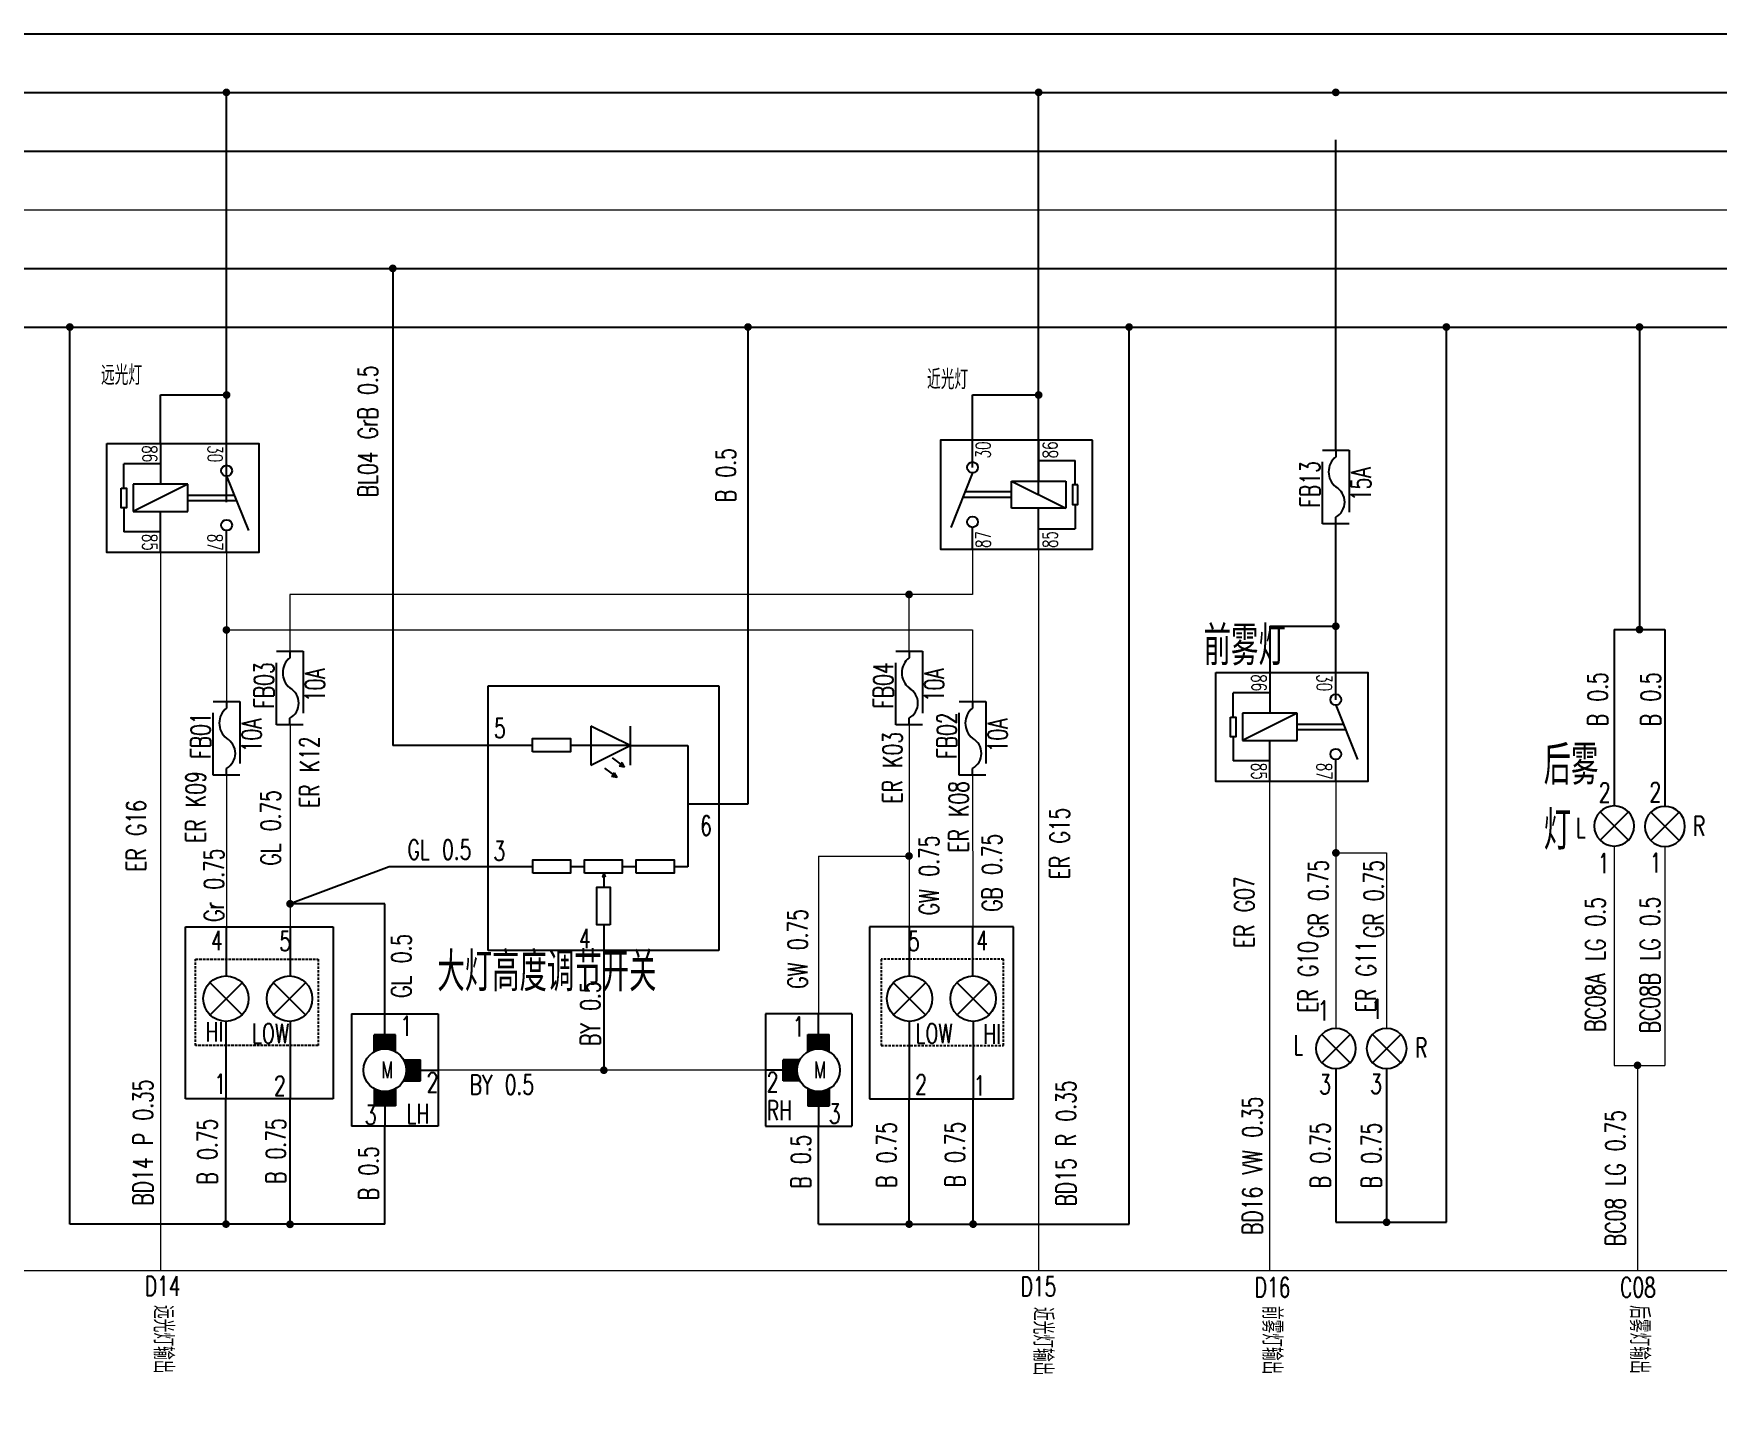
# Model space of a CAD drawing. Header units: millimetres. Extents: x 944 to 3046, y -306 to 288.
# Drawn here: x 2311.3 to 2483.5, y -165.9 to -26 of the extents above; entities that cross this region are included whole.
import ezdxf
from ezdxf.enums import TextEntityAlignment as Align

# ---------------------------------------------------------------- set-up
doc = ezdxf.new("R2010")
doc.units = ezdxf.units.MM
for name, pattern in [('CENTER', [50.8, 31.75, -6.35, 6.35, -6.35]), ('DASHED', [19.05, 12.7, -6.35]), ('DASHED2', [0.375, 0.25, -0.125]), ('DASHEDX2', [38.1, 25.4, -12.7]), ('HIDDEN', [9.525, 6.35, -3.175])]:
    doc.linetypes.add(name, pattern=pattern)
for name, color, linetype, lineweight in [('0Filament', 7, 'Continuous', 20), ('IG电', 30, 'Continuous', 20), ('细实线', 7, 'Continuous', 15)]:
    doc.layers.add(name, color=color, linetype=linetype, lineweight=lineweight)
for name, color, linetype in [('1CENTER', 1, 'CENTER'), ('2FRAM', 2, 'Continuous'), ('310V高压电源', 221, 'Continuous'), ('3DASHED', 3, 'DASHED'), ('ACC电源', 20, 'Continuous'), ('blue', 5, 'Continuous'), ('LEGEND', 1, 'Continuous'), ('other layer', 7, 'Continuous'), ('地线', 2, 'Continuous'), ('文字层', 7, 'Continuous'), ('电器件', 4, 'Continuous'), ('电器连接线', 7, 'Continuous'), ('电池电', 10, 'Continuous')]:
    doc.layers.add(name, color=color, linetype=linetype)
doc.layers.add('背光电源', color=5, linetype='Continuous', plot=False)
doc.styles.add('HZ', font='txt.shx', dxfattribs={"width": 0.7, "height": 2})
doc.styles.add('HZ-3.0', font='txt.shx', dxfattribs={"width": 0.7, "height": 3.5, "bigfont": 'hztxt.shx'})

# ---------------------------------------------------------------- blocks, each defined once
blk = doc.blocks.new('RLY')
at = {"layer": 'LEGEND', "color": 1}
for p, q in [((-8.94, 14.75), (-8.94, 9.22)), ((0, 11.06), (0, 14.75)), ((-8.94, 11.99), (-13.88, 11.99)), ((-13.88, 8.71), (-13.88, 11.99)), ((-5.25, 9.22), (-12.63, 9.22)), ((-5.25, 9.22), (-12.63, 5.53)), ((-12.63, 9.22), (-12.63, 5.53)), ((-5.25, 5.53), (-5.25, 9.22)), ((0, 10.33), (2.95, 2.95)), ((-5.25, 7.74), (1.03, 7.74)), ((-5.25, 7.01), (1.33, 7.01)), ((-13.88, 6.05), (-13.88, 2.77)), ((-12.63, 5.53), (-5.25, 5.53)), ((-8.94, 0), (-8.94, 5.53)), ((-8.94, 2.77), (-13.88, 2.77)), ((0, 0), (0, 2.95))]:
    blk.add_line(p, q, dxfattribs=at)
at = {"layer": 'LEGEND', "color": 1, "ltscale": 5}
blk.add_lwpolyline([(-16.22, 14.75), (4.35, 14.75), (4.35, 0), (-16.22, 0)], close=True, dxfattribs=at)
at = {"layer": 'LEGEND', "color": 1}
blk.add_lwpolyline([(-14.25, 8.71), (-13.52, 8.71), (-13.52, 6.05), (-14.25, 6.05)], close=True, dxfattribs=at)
for centre in [(0, 11.06), (0, 3.69)]:
    blk.add_circle(centre, 0.738, dxfattribs=at)
at = {"layer": 'LEGEND', "color": 1, "ltscale": 0.1, "style": 'HZ', "width": 0.67}
for s, p in [('86', (-11.39, 14.5)), ('30', (-2.55, 14.5)), ('85', (-11.39, 2.51)), ('87', (-2.55, 2.51))]:
    blk.add_text(s, height=2, rotation=270, dxfattribs=at).set_placement(p)
blk = doc.blocks.new('FUSE')
at = {"layer": 'other layer', "color": 1}
for p, q in [((0, 7.53), (0, 6.85)), ((0, 0), (0, 0.68))]:
    blk.add_line(p, q, dxfattribs=at)
at = {"layer": 'other layer', "color": 1, "linetype": 'HIDDEN'}
blk.add_lwpolyline([(-1.36, 7.53), (1.36, 7.53), (1.36, 0), (-1.36, 0)], close=True, dxfattribs=at)
at = {"layer": 'other layer', "color": 1}
for centre, radius, start, end in [((1.24, 5.31), 1.98, 128.8945, 231.1055), ((-0.84, 2.22), 1.75, 298.4847, 61.5153)]:
    blk.add_arc(centre, radius, start, end, dxfattribs=at)
at = {"layer": 'other layer', "linetype": 'DASHED2', "style": 'HZ', "width": 0.7}
for tag, p in [('FUSE', (-1.64, 4.03)), ('电流', (3.57, 4.06))]:
    blk.add_attdef(tag, text='', height=2, rotation=90, dxfattribs=at).set_placement(p, align=Align.CENTER)
blk = doc.blocks.new('RLY2')
at = {"layer": 'LEGEND', "color": 1}
for p, q in [((0, 8.36), (0, 11.15)), ((6.75, 11.15), (6.75, 6.97)), ((6.75, 9.06), (10.49, 9.06)), ((10.49, 6.58), (10.49, 9.06)), ((0, 7.8), (-2.23, 2.23)), ((3.97, 6.97), (9.54, 6.97)), ((3.97, 6.97), (9.54, 4.18)), ((3.97, 4.18), (3.97, 6.97)), ((9.54, 6.97), (9.54, 4.18)), ((3.97, 5.3), (-1, 5.3)), ((3.97, 5.85), (-0.78, 5.85)), ((9.54, 4.18), (3.97, 4.18)), ((6.75, 0), (6.75, 4.18)), ((10.49, 4.57), (10.49, 2.09)), ((0, 0), (0, 2.23)), ((6.75, 2.09), (10.49, 2.09))]:
    blk.add_line(p, q, dxfattribs=at)
at = {"layer": 'LEGEND', "color": 1, "ltscale": 5}
blk.add_lwpolyline([(12.26, 11.15), (-3.29, 11.15), (-3.29, 0), (12.26, 0)], close=True, dxfattribs=at)
at = {"layer": 'LEGEND', "color": 1}
blk.add_lwpolyline([(10.77, 6.58), (10.22, 6.58), (10.22, 4.57), (10.77, 4.57)], close=True, dxfattribs=at)
for centre in [(0, 8.36), (0, 2.79)]:
    blk.add_circle(centre, 0.557, dxfattribs=at)
at = {"color": 1, "ltscale": 0.1, "style": 'HZ', "width": 0.67}
for s, p in [('30', (1.83, 9.29)), ('86', (8.68, 9.29)), ('87', (1.83, 0.12)), ('85', (8.68, 0.12))]:
    blk.add_text(s, height=1.5, rotation=90, dxfattribs=at).set_placement(p)
blk = doc.blocks.new('light')
at = {"layer": '电器件', "color": 140, "ltscale": 0.1}
for p, q in [((-1.44, 0.6), (1.46, 3.5)), ((1.46, 0.6), (-1.44, 3.5))]:
    blk.add_line(p, q, dxfattribs=at)
blk.add_circle((0.01, 2.05), 2.05, dxfattribs=at)

msp = doc.modelspace()

# ---------------------------------------------------------------- hatches: boundary and pattern name
at = {"layer": '0Filament', "ltscale": 0.1}
for points in [[(2330.64, -31.99, 1), (2331.43, -31.99, 1)], [(2413.7, -31.99, 1), (2414.5, -31.99, 1)], [(2444.09, -31.99, 1), (2444.89, -31.99, 1)], [(2347.65, -49.99, 1), (2348.45, -49.99, 1)], [(2314.62, -55.99, 1), (2315.42, -55.99, 1)], [(2383.98, -55.99, 1), (2384.77, -55.99, 1)], [(2422.96, -55.99, 1), (2423.75, -55.99, 1)], [(2455.4, -55.99, 1), (2456.2, -55.99, 1)], [(2475.15, -55.99, 1), (2475.95, -55.99, 1)], [(2330.65, -62.94, 1), (2331.45, -62.94, 1)], [(2413.7, -62.94, 1), (2414.5, -62.94, 1)], [(2400.45, -83.34, 1), (2401.25, -83.34, 1)], [(2330.64, -86.97, 1), (2331.43, -86.97, 1)], [(2444.09, -86.59, 1), (2444.89, -86.59, 1)], [(2475.15, -86.93, 1), (2475.95, -86.93, 1)], [(2400.45, -110.09, 1), (2401.24, -110.09, 1)], [(2444.1, -109.77, 1), (2444.9, -109.77, 1)], [(2337.14, -114.98, 1), (2337.94, -114.98, 1)], [(2369.24, -132, 1), (2370.03, -132, 1)], [(2474.95, -131.5, 1), (2475.74, -131.5, 1)], [(2330.6, -147.74, 1), (2331.39, -147.74, 1)], [(2337.14, -147.76, 1), (2337.94, -147.76, 1)], [(2400.46, -147.74, 1), (2401.25, -147.74, 1)], [(2407, -147.74, 1), (2407.8, -147.74, 1)], [(2449.29, -147.55, 1), (2450.08, -147.55, 1)]]:
    msp.add_hatch(color=0, dxfattribs=at).paths.add_polyline_path(points)
at = {"layer": '电器件'}
for points in [[(2370.73, -101.58), (2370.6, -101.76), (2370.46, -101.95), (2370.98, -102.05)], [(2371.51, -100.54), (2371.37, -100.73), (2371.24, -100.91), (2371.76, -101.01)], [(2369.63, -111.84), (2369.5, -112.25), (2369.63, -112.12), (2369.76, -112.25)]]:
    msp.add_hatch(color=140, dxfattribs=at).paths.add_polyline_path(points)

# ---------------------------------------------------------------- linework, layer by layer
at = {"color": 1}
for p, q in [((2331.03, -73.89), (2331.03, -31.99)), ((2414.1, -73.06), (2414.1, -31.99)), ((2324.29, -67.89), (2324.29, -62.94)), ((2324.29, -62.94), (2331.03, -62.94)), ((2407.34, -67.56), (2407.34, -62.94)), ((2407.34, -62.94), (2414.15, -62.94))]:
    msp.add_line(p, q, dxfattribs=at)
msp.add_line((2369.63, -119.77), (2369.63, -132))
at = {"layer": '0Filament', "ltscale": 0.1}
for p, q in [((2324.29, -79.04), (2324.28, -152.47)), ((2331.05, -79.04), (2331.05, -94.28)), ((2407.34, -78.71), (2407.34, -83.34)), ((2414.1, -78.71), (2414.1, -152.47)), ((2337.52, -83.34), (2337.52, -89.14)), ((2407.34, -83.34), (2337.52, -83.34)), ((2400.85, -89.14), (2400.85, -83.34)), ((2331.04, -86.97), (2407.35, -86.97)), ((2407.34, -86.97), (2407.34, -94.28)), ((2472.96, -109.12), (2472.96, -131.5)), ((2478.15, -109.12), (2478.15, -131.5)), ((2386.15, -132), (2352.69, -132)), ((2472.96, -131.5), (2478.15, -131.5)), ((2475.35, -131.5), (2475.35, -152.47))]:
    msp.add_line(p, q, dxfattribs=at)
at = {"layer": '0Filament', "color": 0, "ltscale": 0.1}
for p, q in [((2337.54, -96.67), (2337.54, -117.35)), ((2400.86, -96.67), (2400.86, -117.8)), ((2331.04, -101.81), (2331.04, -117.35)), ((2407.34, -101.81), (2407.36, -117.35)), ((2437.74, -152.47), (2437.74, -102.46)), ((2444.5, -102.46), (2444.49, -127.73)), ((2391.58, -110.12), (2400.85, -110.12)), ((2391.6, -110.12), (2391.6, -126.24)), ((2444.49, -109.77), (2449.69, -109.77)), ((2449.69, -109.77), (2449.69, -127.73))]:
    msp.add_line(p, q, dxfattribs=at)
at = {"layer": '1CENTER', "color": 1}
for p, q in [((2444.49, -68.58), (2444.49, -31.99)), ((2444.49, -91.31), (2444.49, -76.11)), ((2437.74, -86.59), (2444.49, -86.59)), ((2437.74, -86.59), (2437.74, -91.31))]:
    msp.add_line(p, q, dxfattribs=at)
at = {"layer": '2FRAM', "color": 2, "ltscale": 0.1}
for p, q in [((2315.02, -147.74), (2315.02, -55.99)), ((2384.38, -104.75), (2384.38, -55.99)), ((2423.35, -147.74), (2423.35, -55.99)), ((2455.8, -147.55), (2455.8, -55.99)), ((2475.55, -55.99), (2475.55, -86.93)), ((2472.95, -86.93), (2472.95, -104.97)), ((2472.95, -86.93), (2478.15, -86.93)), ((2478.15, -86.93), (2478.15, -105.01)), ((2444.5, -131.83), (2444.5, -147.55)), ((2449.69, -131.83), (2449.69, -147.55)), ((2330.99, -147.74), (2330.99, -134.91)), ((2337.54, -147.76), (2337.54, -134.91)), ((2400.86, -147.74), (2400.86, -134.91)), ((2407.4, -147.74), (2407.4, -134.91)), ((2347.24, -147.74), (2347.24, -137.71)), ((2391.59, -147.74), (2391.59, -137.71)), ((2347.24, -147.74), (2315.02, -147.74)), ((2391.59, -147.74), (2423.35, -147.74)), ((2444.5, -147.55), (2455.8, -147.55))]:
    msp.add_line(p, q, dxfattribs=at)
at = {"layer": '310V高压电源'}
msp.add_line((1026.59, -25.99), (3003.68, -25.99), dxfattribs=at)
at = {"layer": 'ACC电源'}
msp.add_line((1026.59, -37.99), (3003.68, -37.99), dxfattribs=at)
at = {"layer": 'blue', "color": 5, "ltscale": 0.1}
msp.add_line((2348.05, -49.99), (2348.05, -98.8), dxfattribs=at)
at = {"layer": 'IG电'}
msp.add_line((1026.59, -43.99), (3003.68, -43.99), dxfattribs=at)
at = {"layer": '地线'}
for p, q in [((1026.59, -55.99), (3003.68, -55.99)), ((2381.41, -104.75), (2384.38, -104.75)), ((2384.38, -104.75), (2384.38, -104.75))]:
    msp.add_line(p, q, dxfattribs=at)
at = {"layer": '电器件', "color": 140}
for p, q in [((2357.81, -92.69), (2381.41, -92.69)), ((2357.81, -98.21), (2357.81, -92.69)), ((2381.41, -92.69), (2381.41, -104.18)), ((2368.32, -96.8), (2368.32, -100.8)), ((2372.32, -98.8), (2368.32, -96.8)), ((2372.32, -96.8), (2372.32, -100.8)), ((2357.81, -110.59), (2357.81, -98.21)), ((2362.35, -98.8), (2357.81, -98.8)), ((2369.01, -98.8), (2366.22, -98.8)), ((2372.32, -98.8), (2368.32, -98.8)), ((2368.32, -100.8), (2372.32, -98.8)), ((2372.32, -98.8), (2378.21, -98.8)), ((2378.21, -98.8), (2378.21, -111.19)), ((2369.71, -101.1), (2370.98, -102.05)), ((2370.49, -100.06), (2371.76, -101.01)), ((2370.73, -101.58), (2370.6, -101.76)), ((2370.98, -102.05), (2370.73, -101.58)), ((2371.24, -100.91), (2371.37, -100.73)), ((2371.76, -101.01), (2371.24, -100.91)), ((2371.51, -100.54), (2371.37, -100.73)), ((2371.76, -101.01), (2371.51, -100.54)), ((2370.46, -101.95), (2370.6, -101.76)), ((2370.98, -102.05), (2370.46, -101.95)), ((2378.21, -104.75), (2381.41, -104.75)), ((2381.41, -104.18), (2381.41, -119.77)), ((2357.81, -119.77), (2357.81, -110.59)), ((2362.36, -111.19), (2357.81, -111.19)), ((2367.66, -111.19), (2366.23, -111.19)), ((2369.63, -111.84), (2369.5, -112.25)), ((2369.63, -111.84), (2369.63, -113.27)), ((2369.63, -111.84), (2369.76, -112.25)), ((2372.95, -111.19), (2371.52, -111.19)), ((2378.21, -111.19), (2376.82, -111.19)), ((2369.5, -112.25), (2369.63, -112.12)), ((2369.57, -112.07), (2369.57, -112.07)), ((2369.76, -112.25), (2369.63, -112.12)), ((2331.04, -122.37), (2331.04, -117.35)), ((2337.54, -117.35), (2337.54, -122.37)), ((2369.63, -117.14), (2369.63, -119.77)), ((2400.86, -117.35), (2400.86, -122.37)), ((2407.36, -122.37), (2407.36, -117.35)), ((2369.06, -119.77), (2357.81, -119.77)), ((2381.41, -119.77), (2369.06, -119.77)), ((2330.99, -127), (2330.99, -134.91)), ((2337.54, -127), (2337.54, -134.91)), ((2347.24, -128.37), (2347.24, -126.24)), ((2391.59, -128.36), (2391.59, -126.24)), ((2400.86, -127), (2400.86, -134.91)), ((2407.4, -127), (2407.4, -134.91)), ((2346.16, -128.48), (2346.27, -128.37)), ((2346.16, -128.61), (2346.4, -128.37)), ((2346.16, -128.73), (2346.53, -128.37)), ((2346.16, -128.86), (2346.66, -128.37)), ((2346.16, -128.99), (2346.78, -128.37)), ((2346.16, -129.12), (2346.91, -128.37)), ((2346.16, -129.24), (2347.04, -128.37)), ((2346.16, -129.37), (2347.17, -128.37)), ((2346.16, -129.5), (2347.29, -128.37)), ((2346.16, -129.62), (2347.42, -128.37)), ((2346.16, -130.06), (2346.16, -128.37)), ((2348.32, -128.37), (2346.16, -128.37)), ((2346.16, -129.75), (2347.55, -128.37)), ((2346.16, -129.88), (2347.67, -128.37)), ((2346.16, -130.01), (2347.8, -128.37)), ((2347.5, -129.82), (2346.16, -128.49)), ((2347.36, -129.81), (2346.16, -128.62)), ((2347.23, -129.81), (2346.16, -128.74)), ((2347.11, -129.81), (2346.16, -128.87)), ((2346.99, -129.82), (2346.16, -129)), ((2346.88, -129.84), (2346.16, -129.13)), ((2347.65, -129.85), (2346.17, -128.37)), ((2346.25, -130.05), (2347.93, -128.37)), ((2347.81, -129.88), (2346.3, -128.37)), ((2348, -129.94), (2346.42, -128.37)), ((2346.48, -129.95), (2348.06, -128.37)), ((2348.22, -130.04), (2346.55, -128.37)), ((2346.66, -129.89), (2348.18, -128.37)), ((2348.32, -130.01), (2346.68, -128.37)), ((2348.32, -129.89), (2346.81, -128.37)), ((2346.83, -129.85), (2348.31, -128.37)), ((2348.32, -129.76), (2346.93, -128.37)), ((2346.98, -129.83), (2348.32, -128.48)), ((2348.32, -129.63), (2347.06, -128.37)), ((2347.12, -129.81), (2348.32, -128.61)), ((2348.32, -129.5), (2347.19, -128.37)), ((2347.25, -129.81), (2348.32, -128.74)), ((2348.32, -129.38), (2347.31, -128.37)), ((2347.37, -129.81), (2348.32, -128.86)), ((2348.32, -129.25), (2347.44, -128.37)), ((2347.49, -129.82), (2348.32, -128.99)), ((2348.32, -129.12), (2347.57, -128.37)), ((2347.6, -129.84), (2348.32, -129.12)), ((2348.32, -128.99), (2347.7, -128.37)), ((2348.32, -128.87), (2347.82, -128.37)), ((2348.32, -128.74), (2347.95, -128.37)), ((2348.32, -128.61), (2348.08, -128.37)), ((2348.32, -128.49), (2348.21, -128.37)), ((2348.32, -130.14), (2348.32, -128.37)), ((2390.51, -128.61), (2390.76, -128.36)), ((2390.51, -128.74), (2390.89, -128.36)), ((2390.51, -128.86), (2391.01, -128.36)), ((2390.51, -128.99), (2391.14, -128.36)), ((2390.51, -129.12), (2391.27, -128.36)), ((2390.51, -128.48), (2390.63, -128.36)), ((2390.51, -130.13), (2390.51, -128.36)), ((2390.51, -128.36), (2392.67, -128.36)), ((2390.51, -129.25), (2391.4, -128.36)), ((2390.51, -129.37), (2391.52, -128.36)), ((2390.51, -129.5), (2391.65, -128.36)), ((2390.51, -129.63), (2391.78, -128.36)), ((2390.51, -129.75), (2391.9, -128.36)), ((2390.51, -129.88), (2392.03, -128.36)), ((2390.51, -130.01), (2392.16, -128.36)), ((2391.86, -129.82), (2390.51, -128.48)), ((2391.72, -129.81), (2390.51, -128.61)), ((2391.59, -129.81), (2390.51, -128.73)), ((2391.46, -129.81), (2390.51, -128.86)), ((2391.35, -129.82), (2390.51, -128.99)), ((2391.23, -129.84), (2390.51, -129.12)), ((2392.01, -129.85), (2390.53, -128.36)), ((2390.61, -130.04), (2392.29, -128.36)), ((2392.17, -129.88), (2390.65, -128.36)), ((2392.36, -129.94), (2390.78, -128.36)), ((2390.84, -129.94), (2392.41, -128.36)), ((2392.59, -130.04), (2390.91, -128.36)), ((2391.02, -129.88), (2392.54, -128.36)), ((2392.67, -130), (2391.03, -128.36)), ((2392.67, -129.88), (2391.16, -128.36)), ((2391.19, -129.84), (2392.67, -128.36)), ((2392.67, -129.75), (2391.29, -128.36)), ((2391.34, -129.82), (2392.67, -128.49)), ((2392.67, -129.62), (2391.42, -128.36)), ((2391.48, -129.81), (2392.67, -128.61)), ((2392.67, -129.49), (2391.54, -128.36)), ((2391.61, -129.81), (2392.67, -128.74)), ((2392.67, -129.37), (2391.67, -128.36)), ((2391.73, -129.81), (2392.67, -128.87)), ((2392.67, -129.24), (2391.8, -128.36)), ((2391.85, -129.82), (2392.67, -128.99)), ((2392.67, -129.11), (2391.93, -128.36)), ((2391.96, -129.84), (2392.67, -129.12)), ((2392.67, -128.99), (2392.05, -128.36)), ((2392.67, -128.86), (2392.18, -128.36)), ((2392.67, -128.73), (2392.31, -128.36)), ((2392.67, -128.6), (2392.43, -128.36)), ((2392.67, -128.48), (2392.56, -128.36)), ((2392.67, -130.05), (2392.67, -128.36)), ((2346.77, -129.86), (2346.16, -129.25)), ((2346.67, -129.89), (2346.16, -129.38)), ((2346.57, -129.91), (2346.16, -129.51)), ((2346.48, -129.95), (2346.16, -129.63)), ((2346.39, -129.98), (2346.16, -129.76)), ((2346.3, -130.02), (2346.16, -129.89)), ((2346.21, -130.07), (2346.16, -130.02)), ((2347.71, -129.86), (2348.32, -129.25)), ((2347.81, -129.88), (2348.32, -129.37)), ((2347.91, -129.91), (2348.32, -129.5)), ((2348.01, -129.95), (2348.32, -129.63)), ((2348.1, -129.98), (2348.32, -129.76)), ((2348.18, -130.02), (2348.32, -129.88)), ((2348.27, -130.06), (2348.32, -130.01)), ((2391.13, -129.86), (2390.51, -129.24)), ((2391.02, -129.88), (2390.51, -129.37)), ((2390.93, -129.91), (2390.51, -129.5)), ((2390.83, -129.94), (2390.51, -129.63)), ((2390.74, -129.98), (2390.51, -129.75)), ((2390.65, -130.02), (2390.51, -129.88)), ((2390.57, -130.06), (2390.51, -130.01)), ((2392.07, -129.86), (2392.67, -129.25)), ((2392.17, -129.88), (2392.67, -129.38)), ((2392.27, -129.91), (2392.67, -129.5)), ((2392.36, -129.94), (2392.67, -129.63)), ((2392.45, -129.98), (2392.67, -129.76)), ((2392.54, -130.02), (2392.67, -129.89)), ((2392.62, -130.06), (2392.67, -130.01)), ((2349.18, -130.97), (2349.23, -130.92)), ((2349.19, -130.92), (2350.88, -130.92)), ((2349.2, -131.01), (2350.88, -132.69)), ((2349.21, -132.99), (2350.88, -131.31)), ((2349.22, -131.06), (2349.36, -130.92)), ((2349.23, -133.08), (2350.88, -131.44)), ((2349.24, -130.92), (2350.88, -132.56)), ((2349.26, -131.15), (2349.49, -130.92)), ((2349.3, -131.24), (2349.61, -130.92)), ((2349.3, -132.76), (2350.88, -131.18)), ((2349.3, -131.24), (2350.88, -132.82)), ((2349.33, -131.33), (2349.74, -130.92)), ((2349.36, -131.43), (2349.87, -130.92)), ((2349.36, -132.57), (2350.88, -131.06)), ((2349.36, -131.42), (2350.88, -132.94)), ((2349.36, -133.08), (2350.88, -131.57)), ((2349.36, -132.57), (2349.87, -133.08)), ((2349.37, -130.92), (2350.88, -132.44)), ((2349.39, -131.53), (2349.99, -130.92)), ((2349.39, -132.47), (2350, -133.08)), ((2349.4, -132.41), (2350.88, -130.93)), ((2349.4, -131.59), (2350.88, -133.07)), ((2349.41, -131.64), (2350.12, -130.92)), ((2349.41, -132.36), (2350.13, -133.08)), ((2349.42, -131.75), (2350.25, -130.92)), ((2349.42, -132.26), (2350.76, -130.92)), ((2349.42, -131.74), (2350.76, -133.08)), ((2349.42, -132.25), (2350.25, -133.08)), ((2349.43, -132.12), (2350.63, -130.92)), ((2349.43, -131.87), (2350.38, -130.92)), ((2349.43, -131.88), (2350.64, -133.08)), ((2349.43, -132.14), (2350.38, -133.08)), ((2349.44, -131.99), (2350.5, -130.92)), ((2349.44, -132.01), (2350.51, -133.08)), ((2349.49, -130.92), (2350.88, -132.31)), ((2349.49, -133.08), (2350.88, -131.69)), ((2349.62, -130.92), (2350.88, -132.18)), ((2349.62, -133.08), (2350.88, -131.82)), ((2349.74, -133.08), (2350.88, -131.95)), ((2349.75, -130.92), (2350.88, -132.05)), ((2349.87, -133.08), (2350.88, -132.08)), ((2349.88, -130.92), (2350.88, -131.93)), ((2350, -130.92), (2350.88, -131.8)), ((2350, -133.08), (2350.88, -132.2)), ((2350.13, -130.92), (2350.88, -131.67)), ((2350.13, -133.08), (2350.88, -132.33)), ((2350.25, -133.08), (2350.88, -132.46)), ((2350.26, -130.92), (2350.88, -131.54)), ((2350.39, -130.92), (2350.88, -131.42)), ((2350.51, -130.92), (2350.88, -131.29)), ((2350.64, -130.92), (2350.88, -131.16)), ((2350.77, -130.92), (2350.88, -131.04)), ((2350.83, -132), (2352.69, -132)), ((2350.88, -133.08), (2350.88, -130.92)), ((2388.01, -132), (2386.15, -132)), ((2388.07, -130.92), (2387.96, -131.03)), ((2388.2, -130.92), (2387.96, -131.16)), ((2388.32, -130.92), (2387.96, -131.29)), ((2388.45, -130.92), (2387.96, -131.41)), ((2388.58, -130.92), (2387.96, -131.54)), ((2388.71, -130.92), (2387.96, -131.67)), ((2388.83, -130.92), (2387.96, -131.8)), ((2388.96, -130.92), (2387.96, -131.92)), ((2389.09, -130.92), (2387.96, -132.05)), ((2389.21, -130.92), (2387.96, -132.18)), ((2389.64, -130.92), (2387.96, -130.92)), ((2389.34, -130.92), (2387.96, -132.31)), ((2389.47, -130.92), (2387.96, -132.43)), ((2389.6, -130.92), (2387.96, -132.56)), ((2387.96, -133.08), (2387.96, -130.92)), ((2389.44, -132.41), (2387.96, -130.93)), ((2389.64, -131.01), (2387.96, -132.69)), ((2389.47, -132.57), (2387.96, -131.05)), ((2389.53, -132.76), (2387.96, -131.18)), ((2389.54, -131.23), (2387.96, -132.81)), ((2389.63, -132.98), (2387.96, -131.31)), ((2389.48, -131.42), (2387.96, -132.94)), ((2389.6, -133.08), (2387.96, -131.44)), ((2389.47, -133.08), (2387.96, -131.56)), ((2389.44, -131.59), (2387.96, -133.07)), ((2389.35, -133.08), (2387.96, -131.69)), ((2389.22, -133.08), (2387.96, -131.82)), ((2389.09, -133.08), (2387.96, -131.94)), ((2388.97, -133.08), (2387.96, -132.07)), ((2388.84, -133.08), (2387.96, -132.2)), ((2388.71, -133.08), (2387.96, -132.33)), ((2388.58, -133.08), (2387.96, -132.45)), ((2388.46, -133.08), (2387.96, -132.58)), ((2389.41, -131.74), (2388.07, -133.08)), ((2389.41, -132.26), (2388.08, -130.92)), ((2389.4, -131.88), (2388.2, -133.08)), ((2389.4, -132.12), (2388.21, -130.92)), ((2389.4, -131.99), (2388.33, -130.92)), ((2389.4, -132.01), (2388.33, -133.08)), ((2389.4, -132.13), (2388.45, -133.08)), ((2389.4, -131.86), (2388.46, -130.92)), ((2389.41, -132.25), (2388.58, -133.08)), ((2389.41, -131.75), (2388.59, -130.92)), ((2389.43, -131.64), (2388.71, -130.92)), ((2389.43, -132.36), (2388.71, -133.08)), ((2389.45, -131.53), (2388.84, -130.92)), ((2389.45, -132.47), (2388.84, -133.08)), ((2389.47, -132.57), (2388.96, -133.08)), ((2389.48, -131.43), (2388.97, -130.92)), ((2389.5, -131.33), (2389.1, -130.92)), ((2389.54, -131.23), (2389.22, -130.92)), ((2389.57, -131.14), (2389.35, -130.92)), ((2389.61, -131.06), (2389.48, -130.92)), ((2389.66, -130.97), (2389.61, -130.92)), ((2346.16, -133.95), (2346.19, -133.93)), ((2346.16, -133.95), (2346.16, -135.64)), ((2347.84, -135.64), (2346.16, -133.96)), ((2346.16, -134.08), (2346.27, -133.97)), ((2346.16, -134.21), (2346.36, -134.01)), ((2346.16, -134.33), (2346.45, -134.05)), ((2346.16, -134.46), (2346.54, -134.08)), ((2347.71, -135.64), (2346.16, -134.09)), ((2346.16, -134.59), (2346.64, -134.11)), ((2346.16, -134.72), (2346.74, -134.14)), ((2346.16, -134.84), (2346.84, -134.16)), ((2346.16, -135.61), (2347.6, -134.17)), ((2346.16, -134.97), (2346.95, -134.18)), ((2346.16, -135.1), (2347.07, -134.19)), ((2346.16, -135.48), (2347.45, -134.19)), ((2346.16, -135.22), (2347.19, -134.2)), ((2346.16, -135.35), (2347.32, -134.2)), ((2347.59, -135.64), (2346.16, -134.22)), ((2346.26, -135.64), (2347.76, -134.14)), ((2347.97, -135.64), (2346.33, -134)), ((2346.38, -135.64), (2347.94, -134.08)), ((2346.51, -135.64), (2348.15, -134)), ((2348.1, -135.64), (2346.54, -134.08)), ((2346.64, -135.64), (2348.32, -133.96)), ((2348.22, -135.64), (2346.72, -134.13)), ((2346.77, -135.64), (2348.32, -134.08)), ((2348.32, -135.61), (2346.88, -134.17)), ((2346.89, -135.64), (2348.32, -134.21)), ((2348.32, -135.49), (2347.02, -134.19)), ((2348.32, -135.36), (2347.16, -134.2)), ((2348.32, -135.23), (2347.29, -134.2)), ((2348.32, -135.1), (2347.41, -134.19)), ((2348.32, -134.98), (2347.53, -134.18)), ((2348.32, -134.85), (2347.64, -134.16)), ((2348.32, -134.72), (2347.74, -134.14)), ((2348.32, -134.59), (2347.84, -134.11)), ((2348.32, -134.47), (2347.94, -134.08)), ((2348.32, -134.34), (2348.03, -134.05)), ((2348.32, -134.21), (2348.12, -134.01)), ((2348.32, -134.09), (2348.21, -133.97)), ((2348.32, -133.96), (2348.29, -133.93)), ((2348.32, -133.87), (2348.32, -135.64)), ((2349.11, -133.08), (2350.88, -133.08)), ((2349.18, -133.03), (2349.24, -133.08)), ((2349.23, -132.95), (2349.36, -133.08)), ((2349.26, -132.86), (2349.49, -133.08)), ((2349.3, -132.77), (2349.62, -133.08)), ((2349.33, -132.67), (2349.75, -133.08)), ((2350.38, -133.08), (2350.88, -132.58)), ((2350.51, -133.08), (2350.88, -132.71)), ((2350.63, -133.08), (2350.88, -132.84)), ((2350.76, -133.08), (2350.88, -132.97)), ((2388.33, -133.08), (2387.96, -132.71)), ((2388.2, -133.08), (2387.96, -132.84)), ((2388.07, -133.08), (2387.96, -132.96)), ((2389.73, -133.08), (2387.96, -133.08)), ((2389.5, -132.67), (2389.09, -133.08)), ((2389.54, -132.76), (2389.22, -133.08)), ((2389.57, -132.85), (2389.35, -133.08)), ((2389.61, -132.94), (2389.47, -133.08)), ((2389.65, -133.03), (2389.6, -133.08)), ((2390.51, -133.87), (2390.51, -135.64)), ((2390.51, -133.96), (2390.54, -133.93)), ((2392.2, -135.64), (2390.51, -133.95)), ((2390.51, -134.08), (2390.63, -133.97)), ((2390.51, -134.21), (2390.71, -134.01)), ((2390.51, -134.34), (2390.8, -134.05)), ((2392.07, -135.64), (2390.51, -134.08)), ((2390.51, -134.46), (2390.9, -134.08)), ((2390.51, -134.59), (2390.99, -134.11)), ((2390.51, -134.72), (2391.09, -134.14)), ((2390.51, -135.61), (2391.96, -134.16)), ((2390.51, -134.85), (2391.2, -134.16)), ((2390.51, -134.97), (2391.31, -134.18)), ((2390.51, -135.48), (2391.81, -134.18)), ((2390.51, -135.1), (2391.43, -134.19)), ((2390.51, -135.23), (2391.55, -134.19)), ((2390.51, -135.36), (2391.67, -134.19)), ((2391.94, -135.64), (2390.51, -134.21)), ((2390.61, -135.64), (2392.12, -134.13)), ((2392.33, -135.64), (2390.69, -134)), ((2390.74, -135.64), (2392.3, -134.08)), ((2390.87, -135.64), (2392.51, -133.99)), ((2392.45, -135.64), (2390.9, -134.08)), ((2390.99, -135.64), (2392.67, -133.96)), ((2392.58, -135.64), (2391.08, -134.13)), ((2391.12, -135.64), (2392.67, -134.09)), ((2392.67, -135.6), (2391.24, -134.17)), ((2391.25, -135.64), (2392.67, -134.21)), ((2392.67, -135.48), (2391.38, -134.19)), ((2392.67, -135.35), (2391.52, -134.19)), ((2392.67, -135.22), (2391.65, -134.19)), ((2392.67, -135.09), (2391.77, -134.19)), ((2392.67, -134.97), (2391.88, -134.18)), ((2392.67, -134.84), (2391.99, -134.16)), ((2392.67, -134.71), (2392.1, -134.14)), ((2392.67, -134.59), (2392.2, -134.11)), ((2392.67, -134.46), (2392.3, -134.08)), ((2392.67, -134.33), (2392.39, -134.05)), ((2392.67, -134.2), (2392.48, -134.01)), ((2392.67, -134.08), (2392.57, -133.97)), ((2392.67, -133.95), (2392.65, -133.92)), ((2392.67, -133.95), (2392.67, -135.64)), ((2347.46, -135.64), (2346.16, -134.34)), ((2347.33, -135.64), (2346.16, -134.47)), ((2347.21, -135.64), (2346.16, -134.6)), ((2347.08, -135.64), (2346.16, -134.73)), ((2346.95, -135.64), (2346.16, -134.85)), ((2346.82, -135.64), (2346.16, -134.98)), ((2346.7, -135.64), (2346.16, -135.11)), ((2346.57, -135.64), (2346.16, -135.23)), ((2346.44, -135.64), (2346.16, -135.36)), ((2346.31, -135.64), (2346.16, -135.49)), ((2346.19, -135.64), (2346.16, -135.62)), ((2348.32, -135.64), (2346.16, -135.64)), ((2347.02, -135.64), (2348.32, -134.34)), ((2347.15, -135.64), (2348.32, -134.46)), ((2347.24, -135.64), (2347.24, -137.71)), ((2347.27, -135.64), (2348.32, -134.59)), ((2347.4, -135.64), (2348.32, -134.72)), ((2347.53, -135.64), (2348.32, -134.85)), ((2347.66, -135.64), (2348.32, -134.97)), ((2347.78, -135.64), (2348.32, -135.1)), ((2347.91, -135.64), (2348.32, -135.23)), ((2348.04, -135.64), (2348.32, -135.36)), ((2348.17, -135.64), (2348.32, -135.48)), ((2348.29, -135.64), (2348.32, -135.61)), ((2391.82, -135.64), (2390.51, -134.33)), ((2391.69, -135.64), (2390.51, -134.46)), ((2391.56, -135.64), (2390.51, -134.59)), ((2391.43, -135.64), (2390.51, -134.72)), ((2391.31, -135.64), (2390.51, -134.84)), ((2391.18, -135.64), (2390.51, -134.97)), ((2391.05, -135.64), (2390.51, -135.1)), ((2390.93, -135.64), (2390.51, -135.23)), ((2390.8, -135.64), (2390.51, -135.35)), ((2390.67, -135.64), (2390.51, -135.48)), ((2390.54, -135.64), (2390.51, -135.61)), ((2390.51, -135.64), (2392.67, -135.64)), ((2391.38, -135.64), (2392.67, -134.34)), ((2391.5, -135.64), (2392.67, -134.47)), ((2391.59, -135.64), (2391.59, -137.71)), ((2391.63, -135.64), (2392.67, -134.6)), ((2391.76, -135.64), (2392.67, -134.72)), ((2391.89, -135.64), (2392.67, -134.85)), ((2392.01, -135.64), (2392.67, -134.98)), ((2392.14, -135.64), (2392.67, -135.1)), ((2392.27, -135.64), (2392.67, -135.23)), ((2392.39, -135.64), (2392.67, -135.36)), ((2392.52, -135.64), (2392.67, -135.49)), ((2392.65, -135.64), (2392.67, -135.61))]:
    msp.add_line(p, q, dxfattribs=at)
at = {"layer": '电器件', "color": 140, "linetype": 'DASHEDX2'}
for p, q in [((2326.86, -134.91), (2326.86, -117.35)), ((2326.86, -117.35), (2341.96, -117.35)), ((2341.96, -117.35), (2341.96, -134.91)), ((2396.8, -117.35), (2396.8, -134.91)), ((2411.54, -117.35), (2396.8, -117.35)), ((2411.54, -134.91), (2411.54, -117.35)), ((2343.84, -126.24), (2352.68, -126.24)), ((2343.84, -126.24), (2343.84, -137.71)), ((2352.68, -126.24), (2352.68, -137.71)), ((2395, -126.24), (2386.16, -126.24)), ((2386.16, -126.24), (2386.16, -137.71)), ((2395, -126.24), (2395, -137.71)), ((2341.96, -134.91), (2326.86, -134.91)), ((2396.8, -134.91), (2411.54, -134.91)), ((2352.68, -137.71), (2343.84, -137.71)), ((2386.16, -137.71), (2395, -137.71))]:
    msp.add_line(p, q, dxfattribs=at)
at = {"layer": '电器件', "color": 140, "ltscale": 0.1}
for p, q in [((2329.36, -123.05), (2332.63, -126.32)), ((2332.63, -123.05), (2329.36, -126.32)), ((2335.86, -123.05), (2339.13, -126.32)), ((2339.13, -123.05), (2335.86, -126.32)), ((2402.54, -123.05), (2399.26, -126.32)), ((2399.26, -123.05), (2402.54, -126.32)), ((2409.04, -123.05), (2405.76, -126.32)), ((2405.76, -123.05), (2409.04, -126.32))]:
    msp.add_line(p, q, dxfattribs=at)
at = {"layer": '电器件', "color": 140}
for points in [[(2362.35, -99.45), (2362.35, -98.07), (2366.22, -98.07), (2366.22, -99.45)], [(2362.36, -111.84), (2362.36, -110.47), (2366.23, -110.47), (2366.23, -111.84)], [(2367.66, -111.84), (2367.66, -110.47), (2371.52, -110.47), (2371.52, -111.84)], [(2372.95, -111.84), (2372.95, -110.47), (2376.82, -110.47), (2376.82, -111.84)], [(2370.28, -117.14), (2368.91, -117.14), (2368.91, -113.27), (2370.28, -113.27)]]:
    msp.add_lwpolyline(points, close=True, dxfattribs=at)
at = {"layer": '电器件', "color": 140, "linetype": 'DASHED2'}
for points in [[(2327.89, -120.63), (2340.41, -120.63), (2340.41, -129.47), (2327.89, -129.47)], [(2410.51, -120.63), (2397.99, -120.63), (2397.99, -129.47), (2410.51, -129.47)]]:
    msp.add_lwpolyline(points, close=True, dxfattribs=at)
at = {"layer": '电器件', "color": 140}
for centre, radius in [((2330.99, -124.68), 2.32), ((2337.49, -124.68), 2.32), ((2400.9, -124.68), 2.32), ((2407.4, -124.68), 2.32), ((2347.24, -132), 2.19), ((2391.59, -132), 2.19)]:
    msp.add_circle(centre, radius, dxfattribs=at)
at = {"layer": '电器连接线'}
for p, q in [((2347.68, -111.19), (2337.54, -114.98)), ((2357.81, -111.19), (2347.68, -111.19)), ((2347.24, -114.98), (2337.54, -114.98)), ((2347.24, -126.24), (2347.24, -114.98))]:
    msp.add_line(p, q, dxfattribs=at)
at = {"layer": '电池电'}
msp.add_line((1026.59, -31.99), (3003.68, -31.99), dxfattribs=at)
at = {"layer": '细实线'}
msp.add_lwpolyline([(2199.13, -152.47), (2837.81, -152.47), (2837.81, -217.87), (2199.13, -217.87)], close=True, dxfattribs=at)
at = {"layer": '背光电源'}
for p, q in [((1026.59, -49.99), (3003.68, -49.99)), ((2357.81, -98.8), (2348.05, -98.8))]:
    msp.add_line(p, q, dxfattribs=at)

# ---------------------------------------------------------------- block references
at = {"layer": '1CENTER', "xscale": 0.7556831027231965, "yscale": 0.7556831027231965, "zscale": 0.7556831027231965}
for p in [(2331.05, -79.04), (2444.49, -102.46)]:
    msp.add_blockref('RLY', p, dxfattribs=at)
at = {"layer": '1CENTER', "color": 2}
msp.add_blockref('RLY2', (2407.34, -78.71), dxfattribs=at)
at = {"layer": '1CENTER', "linetype": 'DASHED2'}
ref = msp.add_blockref('FUSE', (2444.49, -76.11), dxfattribs=at)
ref.add_attrib('10A', '15A', dxfattribs={"layer": 'other layer', "linetype": 'DASHED2', "height": 2, "rotation": 90, "style": 'HZ', "width": 0.7}).set_placement((2448.06, -72.05), align=Align.CENTER)
ref.add_attrib('FUSE', 'FB13', dxfattribs={"layer": 'other layer', "linetype": 'DASHED2', "height": 2, "rotation": 90, "style": 'HZ', "width": 0.7}).set_placement((2442.86, -72.08), align=Align.CENTER)
at = {"layer": '1CENTER', "color": 1, "ltscale": 0.1, "xscale": -1, "rotation": 180}
msp.add_blockref('light', (2472.95, -104.97), dxfattribs=at)
at = {"layer": '1CENTER', "color": 1, "xscale": -1, "rotation": 180}
msp.add_blockref('light', (2478.14, -105.01), dxfattribs=at)
at = {"layer": 'other layer', "linetype": 'DASHED2'}
ref = msp.add_blockref('FUSE', (2337.53, -96.67), dxfattribs=at)
ref.add_attrib('10A', '10A', dxfattribs={"linetype": 'DASHED2', "height": 2, "rotation": 90, "style": 'HZ', "width": 0.7}).set_placement((2341.09, -92.61), align=Align.CENTER)
ref.add_attrib('FUSE', 'FB03', dxfattribs={"linetype": 'DASHED2', "height": 2, "rotation": 90, "style": 'HZ', "width": 0.7}).set_placement((2335.89, -92.65), align=Align.CENTER)
ref = msp.add_blockref('FUSE', (2400.85, -96.67), dxfattribs=at)
ref.add_attrib('10A', '10A', dxfattribs={"linetype": 'DASHED2', "height": 2, "rotation": 90, "style": 'HZ', "width": 0.7}).set_placement((2404.42, -92.61), align=Align.CENTER)
ref.add_attrib('FUSE', 'FB04', dxfattribs={"linetype": 'DASHED2', "height": 2, "rotation": 90, "style": 'HZ', "width": 0.7}).set_placement((2399.22, -92.65), align=Align.CENTER)
ref = msp.add_blockref('FUSE', (2331.04, -101.81), dxfattribs=at)
ref.add_attrib('10A', '10A', dxfattribs={"linetype": 'DASHED2', "height": 2, "rotation": 90, "style": 'HZ', "width": 0.7}).set_placement((2334.61, -97.74), align=Align.CENTER)
ref.add_attrib('FUSE', 'FB01', dxfattribs={"linetype": 'DASHED2', "height": 2, "rotation": 90, "style": 'HZ', "width": 0.7}).set_placement((2329.4, -97.78), align=Align.CENTER)
ref = msp.add_blockref('FUSE', (2407.34, -101.81), dxfattribs=at)
ref.add_attrib('10A', '10A', dxfattribs={"linetype": 'DASHED2', "height": 2, "rotation": 90, "style": 'HZ', "width": 0.7}).set_placement((2410.91, -97.74), align=Align.CENTER)
ref.add_attrib('FUSE', 'FB02', dxfattribs={"linetype": 'DASHED2', "height": 2, "rotation": 90, "style": 'HZ', "width": 0.7}).set_placement((2405.71, -97.78), align=Align.CENTER)
at = {"layer": '电器件', "color": 140, "ltscale": 0.1, "xscale": -1, "rotation": 180}
msp.add_blockref('light', (2444.49, -127.73), dxfattribs=at)
at = {"layer": '电器件', "color": 140, "xscale": -1, "rotation": 180}
msp.add_blockref('light', (2449.68, -127.73), dxfattribs=at)

# ---------------------------------------------------------------- texts
at = {"layer": '3DASHED', "char_height": 2, "attachment_point": 1, "rotation": 90, "style": 'HZ-3.0'}
for s, insert in [('BL04 GrB 0.5', (2344.5, -73.4)), ('B 0.5', (2381.11, -73.89)), ('B 0.5', (2470.26, -96.81)), ('B 0.5', (2475.68, -96.81)), ('ER K12', (2338.53, -105.16)), ('ER K03 ', (2398.15, -104.71)), ('ER K09 ', (2326.89, -108.73)), ('ER K08 ', (2404.93, -109.73)), ('ER G16 ', (2320.81, -111.69)), ('GL 0.75', (2334.55, -111.07)), ('ER G15 ', (2415.25, -112.46)), ('GW 0.75', (2401.89, -116.15)), ('GB 0.75', (2408.32, -115.79)), ('Gr 0.75', (2328.76, -116.82)), ('GR 0.75', (2441.71, -118.46)), ('GR 0.75', (2447.37, -118.47)), ('ER G07 ', (2434.13, -119.49)), ('BC08A LG 0.5', (2470.03, -128.07)), ('BC08B LG 0.5', (2475.63, -128.21)), ('GW 0.75', (2388.46, -123.66)), ('GL 0.5', (2347.93, -124.59)), ('ER G10 ', (2440.65, -126.11)), ('ER G11 ', (2446.58, -126.06)), ('BY 0.5', (2367.26, -129.5)), ('BD14 P 0.35', (2321.5, -145.83)), ('BD15 R 0.35', (2415.9, -145.92)), ('BD16 VW 0.35', (2434.96, -148.83)), (' B 0.75', (2328.08, -144.92)), (' B 0.75', (2335.09, -144.87)), (' B 0.75', (2397.54, -145.27)), (' B 0.75', (2404.54, -145.22)), ('B 0.75', (2441.9, -144.05)), ('B 0.75', (2447.13, -144.07)), ('BC08 LG 0.75', (2472.08, -149.98)), (' B 0.5', (2388.78, -145.35)), (' B 0.5', (2344.57, -146.53))]:
    msp.add_mtext(s, dxfattribs=dict(at, insert=insert))
at = {"layer": '3DASHED', "char_height": 2, "attachment_point": 1, "style": 'HZ-3.0'}
for s, insert in [('GL 0.5', (2349.56, -108.44)), ('BY 0.5', (2355.91, -132.47))]:
    msp.add_mtext(s, dxfattribs=dict(at, insert=insert))
at = {"layer": '文字层', "attachment_point": 1, "style": 'HZ-3.0'}
for s, insert, char_height, width in [('前雾灯', (2430.97, -86.59), 4, 9.4219), ('后雾灯', (2465.75, -98.79), 4, 6.5185), ('D14', (2322.68, -153.07), 2, 15.56), ('D15', (2412.25, -153.12), 2, 15.56), ('D16', (2436.19, -153.2), 2, 15.56), ('C08', (2473.56, -153.21), 2, 15.56)]:
    msp.add_mtext(s, dxfattribs=dict(at, insert=insert, char_height=char_height, width=width))
at = {"layer": '文字层', "color": 0, "insert": (2352.61, -119.93), "char_height": 4, "width": 21.2721, "attachment_point": 1, "style": 'HZ-3.0'}
msp.add_mtext('大灯高度调节开关', dxfattribs=at)
at = {"layer": '文字层', "char_height": 2, "width": 15.56, "attachment_point": 1, "rotation": 270, "style": 'HZ-3.0'}
for s, insert in [('远光灯输出', (2325.59, -156.01)), ('近光灯输出', (2415.55, -156.21)), ('前雾灯输出', (2438.97, -156.1)), ('后雾灯输出', (2476.56, -156.03))]:
    msp.add_mtext(s, dxfattribs=dict(at, insert=insert))
at = {"layer": '电器件', "color": 140, "linetype": 'HIDDEN', "ltscale": 0.1, "style": 'HZ', "width": 0.67}
for s, p in [('L', (2440.18, -130.41)), ('R', (2452.62, -130.7))]:
    msp.add_text(s, height=2, dxfattribs=at).set_placement(p)
at = {"layer": '电器件', "color": 140, "style": 'HZ', "width": 0.67}
for p in [(2346.9, -132.82), (2391.16, -132.82)]:
    msp.add_text('M', height=1.73, dxfattribs=at).set_placement(p)
at = {"layer": '电器件', "char_height": 2, "width": 4.3337, "attachment_point": 1, "style": 'HZ-3.0'}
for s, insert in [('远光灯', (2318.21, -59.91)), ('近光灯', (2402.69, -60.35))]:
    msp.add_mtext(s, dxfattribs=dict(at, insert=insert))
at = {"layer": '电器件', "color": 140, "linetype": 'ByBlock', "char_height": 2}
for s, insert, width, attachment_point, style in [('5', (2359.6, -96.02), 0.2669, 3, 'HZ-3.0'), ('6', (2380.68, -105.98), 0.2669, 3, 'HZ-3.0'), ('3', (2359.55, -108.56), 0.2669, 3, 'HZ-3.0'), ('4', (2329.46, -117.73), 6.6021, 1, 'HZ'), ('5', (2336.45, -117.8), 6.6021, 1, 'HZ'), ('4', (2368.29, -117.53), 0.2669, 3, 'HZ-3.0'), ('5', (2401.94, -117.8), 6.6021, 3, 'HZ'), ('4', (2408.93, -117.73), 6.6021, 3, 'HZ'), ('1', (2348.81, -126.47), 1.3117, 1, 'HZ'), ('1', (2390.15, -126.55), 1.3117, 3, 'HZ'), ('1', (2329.8, -132.4), 6.8832, 1, 'HZ'), ('2', (2351.51, -132.23), 0.2669, 1, 'HZ'), ('2', (2387.49, -132.2), 0.2669, 3, 'HZ'), ('3', (2443.99, -132.44), 1.5562, 3, 'HZ'), ('3', (2449.2, -132.41), 1.5562, 3, 'HZ'), ('2', (2335.9, -132.59), 7.3853, 1, 'HZ'), ('3', (2345.19, -135.56), 1.5562, 1, 'HZ'), ('3', (2393.84, -135.44), 1.5562, 3, 'HZ')]:
    msp.add_mtext(s, dxfattribs=dict(at, insert=insert, width=width, attachment_point=attachment_point, style=style))
at = {"layer": '电器件', "color": 140, "linetype": 'ByBlock', "char_height": 2, "attachment_point": 3, "rotation": 359.943, "style": 'HZ'}
for s, insert, width in [('2', (2472.59, -102.59), 2.4207), ('2', (2477.76, -102.56), 2.4207), ('L', (2470.06, -106.2), 2.4207), ('R', (2482.26, -106.03), 2.4207), ('1', (2472.49, -109.85), 5.8435), ('1', (2477.81, -109.79), 5.8435), ('1', (2443.83, -124.9), 5.8435), ('1', (2449.31, -124.73), 5.8435), ('HI', (2330.69, -127.07), 2.4207), ('LOW', (2337.43, -127.24), 2.4207), ('LOW', (2405.29, -127.24), 2.4207), ('HI', (2410.24, -127.29), 2.4207), ('2', (2402.68, -132.44), 2.4207), ('1', (2408.65, -132.57), 5.8435), ('LH', (2351.78, -135.45), 2.4207), ('RH', (2388.87, -135.11), 2.4207)]:
    msp.add_mtext(s, dxfattribs=dict(at, insert=insert, width=width))

doc.saveas('drawing.dxf')
